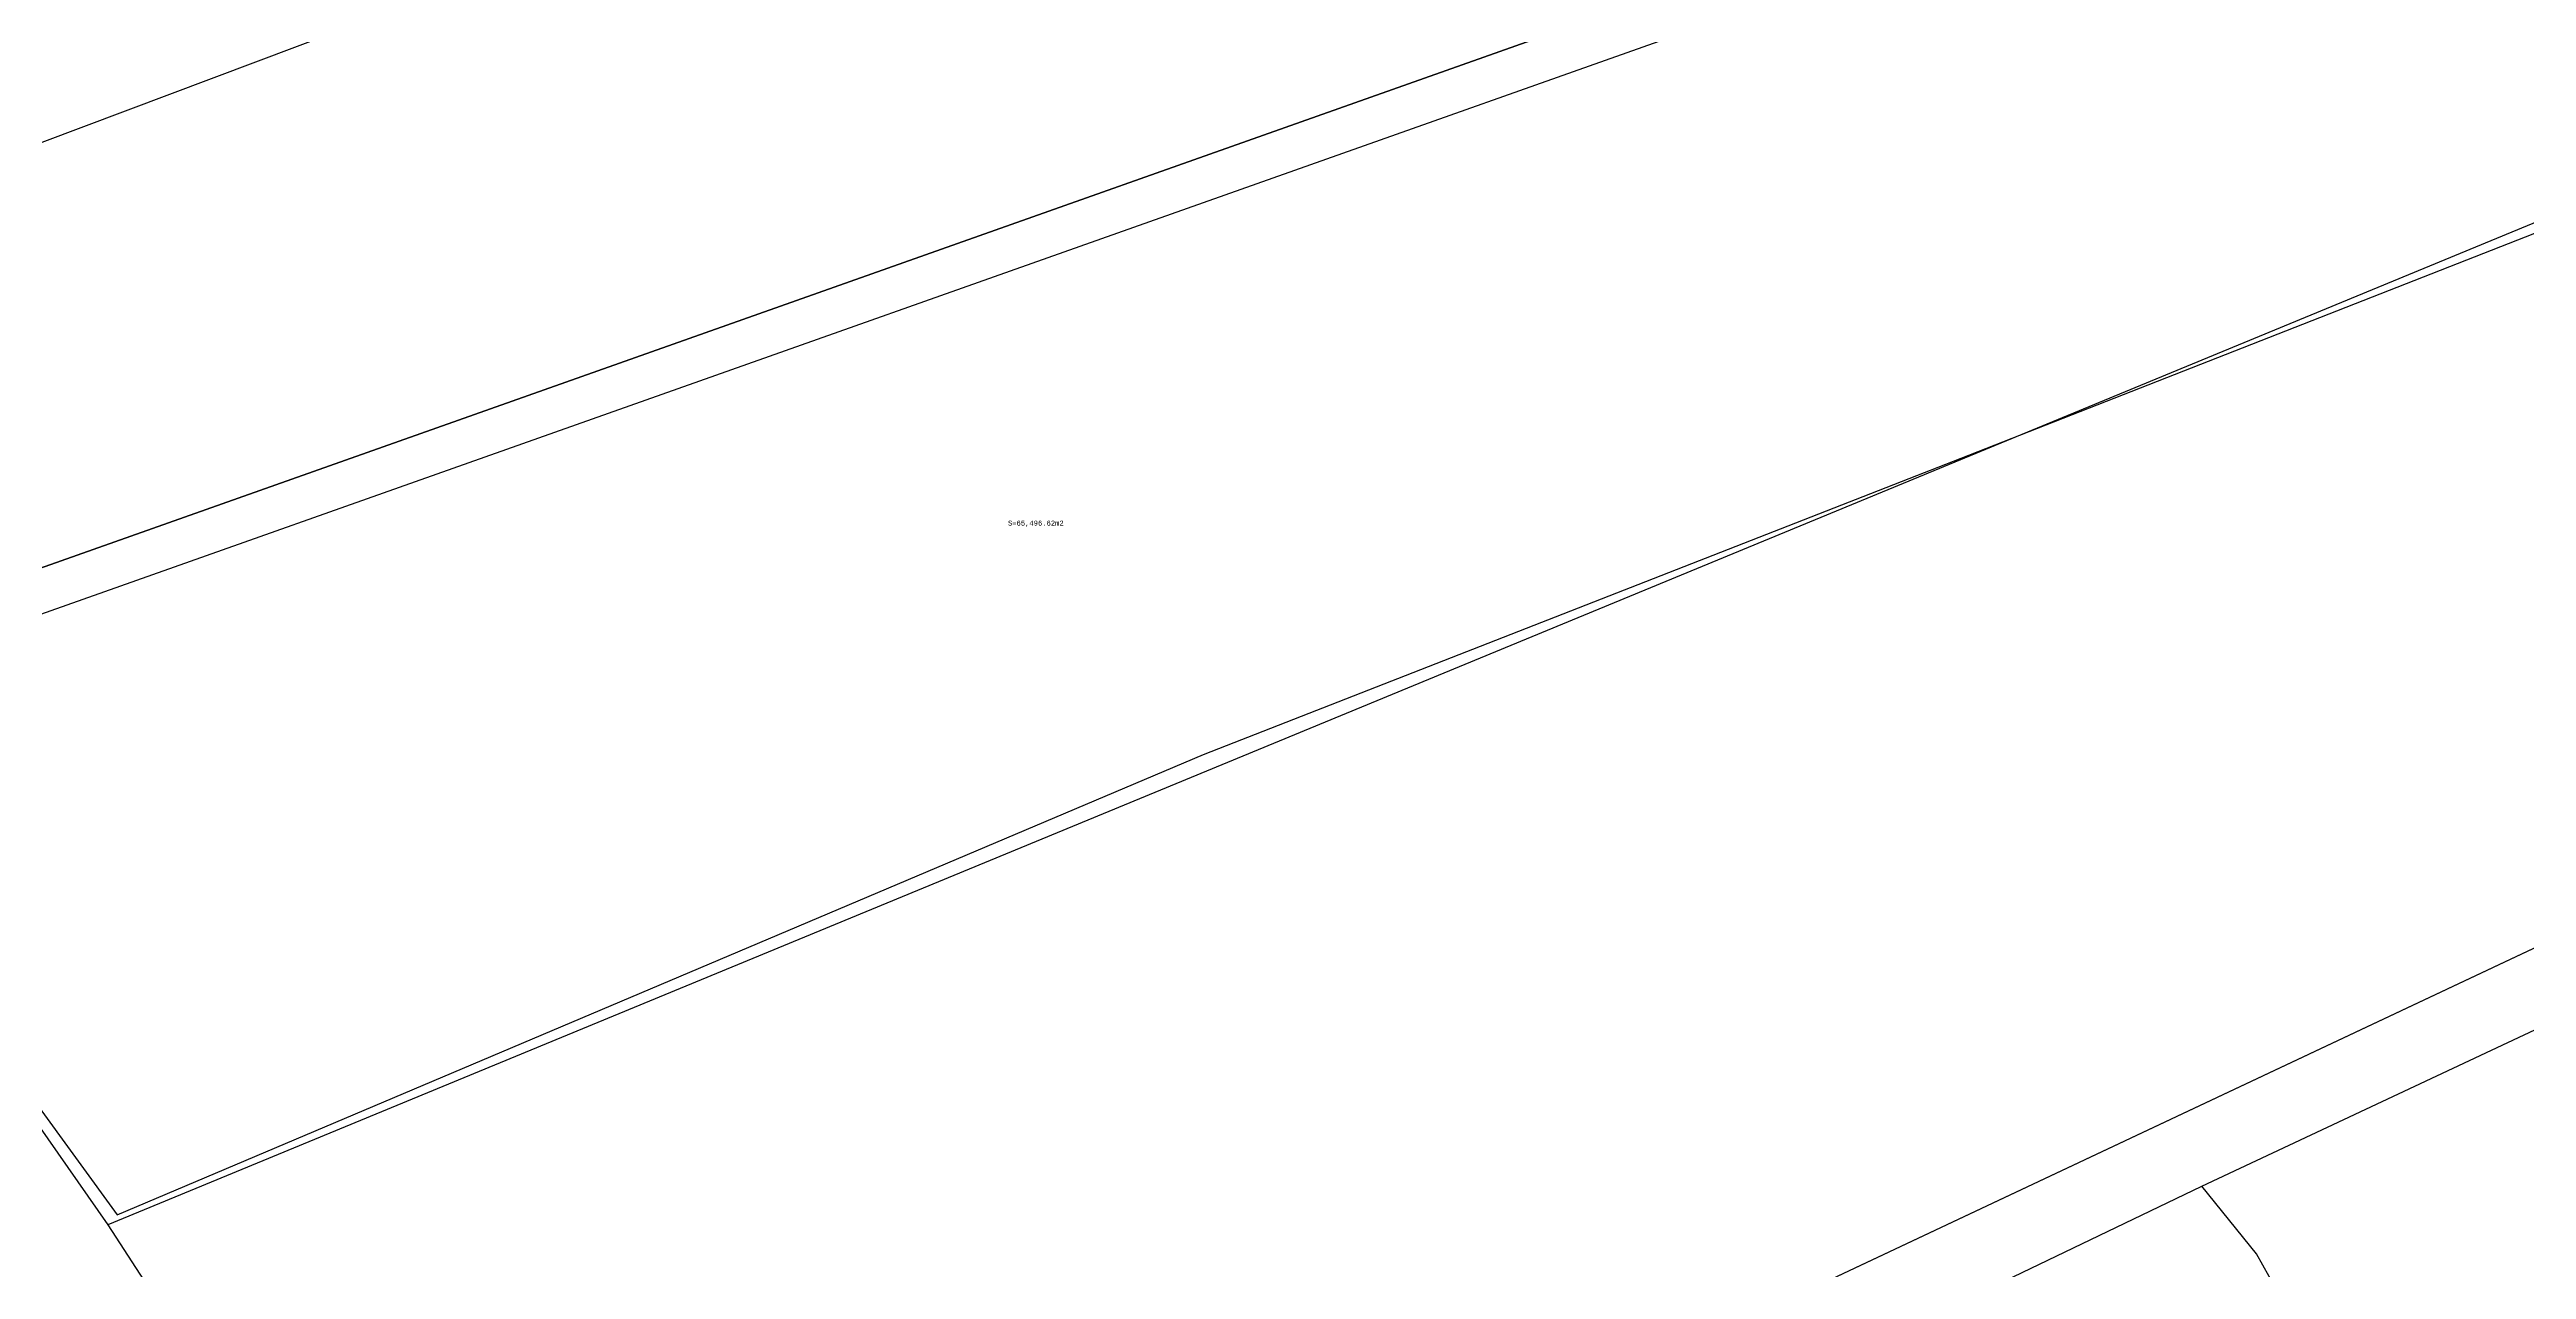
# Model space of a CAD drawing. Header units: millimetres. Extents: x 553705 to 560987, y 1303667 to 1309938.
# Drawn here: x 557365.5 to 557865.3, y 1307363.4 to 1307609.5 of the extents above; entities that cross this region are included whole.
import ezdxf
from ezdxf.enums import TextEntityAlignment as Align

# ---------------------------------------------------------------- set-up
doc = ezdxf.new("R2010")
doc.units = ezdxf.units.MM
doc.layers.add('2', color=7, linetype='Continuous')
doc.layers.add('CVL_CUADCON_LIN', color=8, linetype='Continuous')
doc.styles.add('MONOTXT4', font='Monotxt4.shx')

msp = doc.modelspace()

# ---------------------------------------------------------------- linework, layer by layer
at = {"color": 1}
for points in [[(557740.948, 1307898.443), (557097.286, 1307574.828), (557100.372, 1307572.949), (557145.589, 1307548.344), (557259.154, 1307484.336), (557272.215, 1307477.45), (557276.732, 1307474.124), (557886.727, 1307690.031), (557821.488, 1307791.272), (557789.139, 1307830.991), (557740.948, 1307898.443)], [(557886.727, 1307690.031), (557276.732, 1307474.124), (557276.732, 1307474.124), (557276.732, 1307474.124), (557280.267, 1307471.521), (557332.554, 1307438.977), (557336.58, 1307436.012), (557338.633, 1307430.03), (557379.121, 1307374.383), (557598.316, 1307467.306), (557752.794, 1307527.661), (557943.147, 1307602.331), (557907.632, 1307661.022), (557889.413, 1307685.863)]]:
    msp.add_lwpolyline(points, close=True, dxfattribs=at)
at = {"layer": '2', "color": 1, "linetype": 'Continuous'}
for p, q in [((557835.087, 1307768.03), (557185.13, 1307523.47)), ((557284.086, 1307467.435), (557892.855, 1307682.908)), ((557939.651, 1307604.577), (557377.23, 1307372.395)), ((557799.813, 1307380.189), (558019.272, 1307483.206)), ((557643.393, 1307305.153), (557799.813, 1307380.189))]:
    msp.add_line(p, q, dxfattribs=at)
for points in [[(557377.23, 1307372.395), (557464.053, 1307238.601), (557990.8, 1307486.555), (557994.304, 1307493.712), (557996.025, 1307501.619), (557996.927, 1307517.159), (557993.303, 1307526.553), (557939.651, 1307604.577)], [(557284.086, 1307467.435), (557328.721, 1307441.8), (557377.23, 1307372.395)], [(557863.522, 1307037.154), (557860.044, 1307061.319), (557857.113, 1307080.141), (557853.153, 1307100.737), (557849.677, 1307124.647), (557847.746, 1307145.769), (557846.576, 1307166.895), (557844.184, 1307181.392), (557841.802, 1307194.616), (557838.12, 1307211.904), (557834.415, 1307232.502), (557831.747, 1307250.052), (557830.356, 1307266.594), (557828.99, 1307279.825), (557827.887, 1307291.785), (557827.837, 1307298.66), (557828.252, 1307311.396), (557828.182, 1307321.072), (557825.025, 1307336.072), (557818.553, 1307352.83), (557810.834, 1307366.522), (557799.813, 1307380.189)]]:
    msp.add_lwpolyline(points, dxfattribs=at)
at = {"layer": 'CVL_CUADCON_LIN', "color": 1, "ltscale": 0.5, "flags": 128}
for points in [[(557886.727, 1307690.031), (557821.488, 1307791.272), (557789.139, 1307830.991), (557734.466, 1307907.515), (557715.134, 1307945.347), (557657.967, 1308028.85), (556951.484, 1307673.649), (556959.633, 1307656.72), (557042.059, 1307608.44), (557100.372, 1307572.949), (557145.589, 1307548.344), (557259.154, 1307484.336), (557272.215, 1307477.45), (557276.732, 1307474.124)], [(557886.727, 1307690.031), (557821.488, 1307791.272), (557789.139, 1307830.991), (557734.466, 1307907.515), (557715.134, 1307945.347), (557657.967, 1308028.85), (557509.02, 1307957.543), (557299.956, 1307849.708), (557138.645, 1307770.292), (556951.484, 1307673.649), (556959.633, 1307656.72), (557042.059, 1307608.44), (557100.372, 1307572.949), (557145.589, 1307548.344), (557259.154, 1307484.336), (557272.215, 1307477.45), (557276.732, 1307474.124)]]:
    msp.add_lwpolyline(points, close=True, dxfattribs=at)
at = {"layer": 'CVL_CUADCON_LIN', "color": 1, "lineweight": 0, "ltscale": 0.5, "flags": 128}
msp.add_lwpolyline([(557657.967, 1308028.85), (557715.134, 1307945.347), (557715.134, 1307945.347), (557734.466, 1307907.515), (557789.139, 1307830.991), (557821.488, 1307791.272), (557889.413, 1307685.863), (557907.632, 1307661.022), (557943.147, 1307602.331), (557752.794, 1307527.661), (557598.316, 1307467.306), (557379.121, 1307374.383), (557338.633, 1307430.03)], dxfattribs=at)
at = {"layer": 'CVL_CUADCON_LIN', "color": 1, "ltscale": 0.5, "flags": 128}
msp.add_lwpolyline([(557464.053, 1307238.601), (558032.808, 1307506.329)], dxfattribs=at)

# ---------------------------------------------------------------- texts
at = {"layer": 'CVL_CUADCON_LIN', "color": 2, "ltscale": 0.5, "style": 'MONOTXT4'}
msp.add_text('S=65,496.62m2', height=1, dxfattribs=at).set_placement((557564.509, 1307513.823), align=Align.MIDDLE)

doc.saveas('drawing.dxf')
